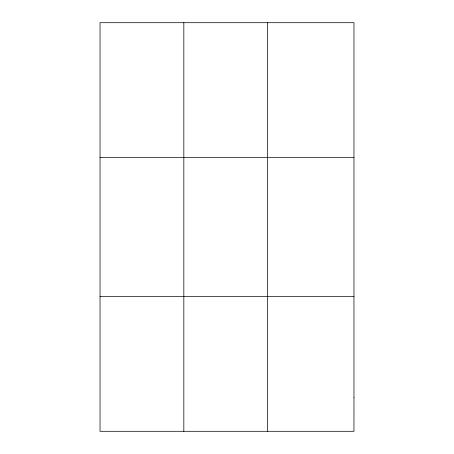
<?xml version="1.0" encoding="UTF-8"?>
<svg xmlns="http://www.w3.org/2000/svg" width="454" height="454" viewBox="0 0 454 454"><rect width="100%" height="100%" fill="white"/><g stroke="black" fill="none" stroke-linecap="round" stroke-linejoin="round"><path stroke-width="0.68" d="M183.83 431.3L183.83 22.7M267.627 431.3L267.627 22.7M100.033 157.538L353.967 157.538M100.033 296.462L353.967 296.462M353.967 397.591L353.961 431.3L100.033 431.3L100.033 22.7L353.967 22.7L353.967 397.591"/></g></svg>
